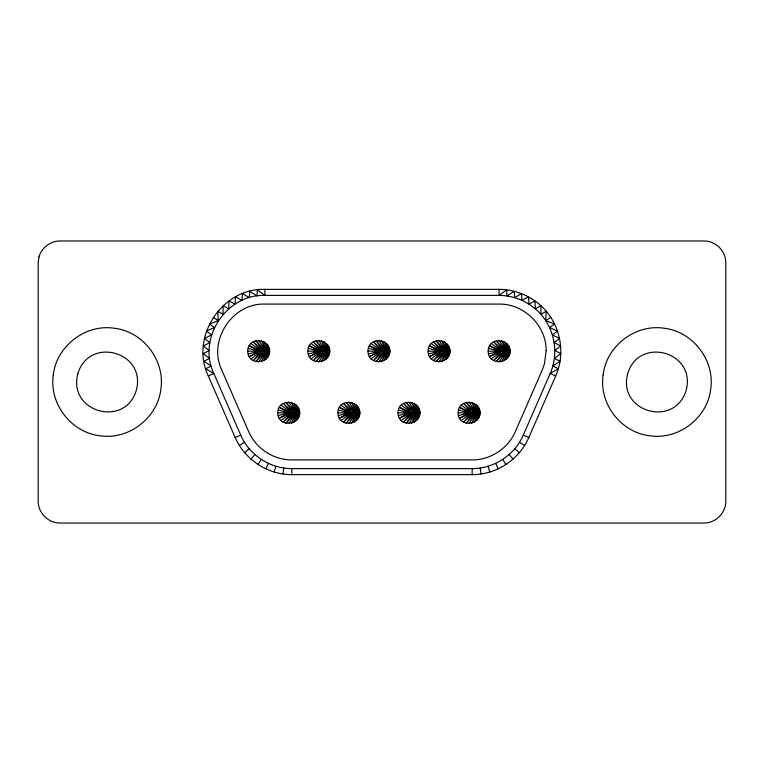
<?xml version="1.0" encoding="UTF-8"?>
<svg xmlns="http://www.w3.org/2000/svg" width="764" height="764" viewBox="0 0 764 764"><rect width="100%" height="100%" fill="white"/><g stroke="black" fill="none" stroke-linecap="round" stroke-linejoin="round"><path stroke-width="1.15" d="M555.714 375.926L550.185 373.51L558.341 368.735L552.821 366.071L560.05 361.276L554.387 358.335L560.833 353.656L554.836 350.456L560.661 346.006L554.177 342.587L559.554 338.433L552.41 334.899L557.51 331.051L549.574 327.536L554.568 323.984L545.735 320.641L546.203 311.196C534.59 297.54 516.98 289.384 499.054 289.365L264.946 289.365C222.104 287.722 189.634 337.325 208.285 375.926L235.188 437.552C244.709 459.642 267.782 474.75 291.848 474.635L472.152 474.635C496.218 474.75 519.291 459.642 528.812 437.552L555.714 375.926C565.083 354.792 561.254 328.749 546.203 311.196L540.95 314.357C530.445 302.496 514.907 295.458 499.054 295.401L264.946 295.401C226.287 293.968 197.036 338.662 213.815 373.51L240.727 435.136C249.312 455.067 270.131 468.704 291.848 468.599L472.152 468.599C493.869 468.704 514.688 455.067 523.273 435.136L550.185 373.51C558.751 354.114 555.027 330.22 540.95 314.357L540.902 305.676L535.335 308.809L534.953 300.854L528.994 304.12L528.459 296.804L522.051 300.367L521.516 293.586L514.649 297.626L514.22 291.256L506.933 295.964L506.704 289.842L499.054 295.401L499.054 289.365M269.129 353.999C273.474 338.719 247.479 335.386 247.803 351.192C247.431 367.035 273.588 363.588 269.129 348.384M299.182 415.616C303.528 400.346 277.523 397.013 277.848 412.808C277.485 428.652 303.633 425.214 299.182 410.001M329.227 353.999C333.572 338.719 307.577 335.386 307.902 351.192C307.529 367.035 333.687 363.588 329.227 348.384M359.281 415.616C363.626 400.346 337.631 397.013 337.955 412.808C337.583 428.652 363.74 425.214 359.281 410.001M389.334 353.999C393.68 338.719 367.685 335.386 368.009 351.192C367.637 367.035 393.794 363.588 389.334 348.384M419.388 415.616C423.733 400.346 397.729 397.013 398.054 412.808C397.691 428.652 423.839 425.214 419.388 410.001M449.433 353.999C453.778 338.719 427.783 335.386 428.107 351.192C427.735 367.035 453.892 363.588 449.433 348.384M479.486 415.616C483.832 400.346 457.837 397.013 458.161 412.808C457.789 428.652 483.946 425.214 479.486 410.001M509.54 353.999C513.885 338.719 487.89 335.386 488.206 351.192C487.843 367.035 514 363.588 509.54 348.384M282.919 473.986L283.788 468.007M274.18 472.056L275.909 466.269M264.077 360.589L267.429 351.192L266.321 343.513L268.67 351.192L268.04 356.616L269.291 351.192L268.04 345.767L268.67 351.192L266.321 358.86L267.429 351.192L264.077 341.794M294.121 422.206L297.473 412.808L296.375 405.14L298.724 412.808L298.094 418.233L299.345 412.808L298.094 407.384L298.724 412.808L296.375 420.486L297.473 412.808L294.121 403.411M324.175 360.589L327.527 351.192L326.419 343.513L328.778 351.192L328.148 356.616L329.389 351.192L328.148 345.767L328.778 351.192L326.419 358.86L327.527 351.192L324.175 341.794M354.229 422.206L357.581 412.808L356.473 405.14L358.822 412.808L358.201 418.233L359.443 412.808L358.201 407.384L358.822 412.808L356.473 420.486L357.581 412.808L354.229 403.411M384.282 360.589L387.634 351.192L386.527 343.513L388.876 351.192L388.246 356.616L389.497 351.192L388.246 345.767L388.876 351.192L386.527 358.86L387.634 351.192L384.282 341.794M414.327 422.206L417.679 412.808L416.581 405.14L418.93 412.808L418.3 418.233L419.541 412.808L418.3 407.384L418.93 412.808L416.581 420.486L417.679 412.808L414.327 403.411M444.381 360.589L447.733 351.192L446.625 343.513L448.984 351.192L448.353 356.616L449.595 351.192L448.353 345.767L448.984 351.192L446.625 358.86L447.733 351.192L444.381 341.794M474.434 422.206L477.786 412.808L476.679 405.14L479.028 412.808L478.407 418.233L479.649 412.808L478.407 407.384L479.028 412.808L476.679 420.486L477.786 412.808L474.434 403.411M504.479 360.589L507.84 351.192L506.733 343.513L509.082 351.192L508.452 356.616L509.703 351.192L508.452 345.767L509.082 351.192L506.733 358.86L507.84 351.192L504.479 341.794M265.815 468.886L268.355 463.404M258.652 362.041L265.691 351.192L261.46 340.706L267.429 351.192L261.46 361.668L265.691 351.192L258.652 340.343M318.75 362.041L325.798 351.192L321.558 340.706L327.527 351.192L321.558 361.668L325.798 351.192L318.75 340.343M288.697 423.657L295.744 412.808L291.504 402.332L297.473 412.808L291.504 423.294L295.744 412.808L288.697 401.959M378.858 362.041L385.896 351.192L381.666 340.706L387.634 351.192L381.666 361.668L385.896 351.192L378.858 340.343M348.804 423.657L355.852 412.808L351.612 402.332L357.581 412.808L351.612 423.294L355.852 412.808L348.804 401.959M438.956 362.041L446.004 351.192L441.764 340.706L447.733 351.192L441.764 361.668L446.004 351.192L438.956 340.343M408.902 423.657L415.95 412.808L411.71 402.332L417.679 412.808L411.71 423.294L415.95 412.808L408.902 401.959M499.054 362.041L506.102 351.192L501.872 340.706L507.84 351.192L501.872 361.668L506.102 351.192L499.054 340.343M469.01 423.657L476.058 412.808L471.818 402.332L477.786 412.808L471.818 423.294L476.058 412.808L469.01 401.959M257.993 464.541L261.298 459.489M250.878 459.107L254.88 454.59M244.623 452.708L249.236 448.812M250.974 358.86L261.183 351.192L253.228 341.794L263.57 351.192L255.844 361.668L265.691 351.192L255.844 340.706L263.57 351.192L253.228 360.589L261.183 351.192L250.974 343.513M311.082 358.86L321.281 351.192L313.326 341.794L323.678 351.192L315.943 361.668L325.798 351.192L315.943 340.706L323.678 351.192L313.326 360.589L321.281 351.192L311.082 343.513M281.028 420.486L291.237 412.808L283.272 403.411L293.624 412.808L285.889 423.294L295.744 412.808L285.889 402.332L293.624 412.808L283.272 422.206L291.237 412.808L281.028 405.14M371.18 358.86L381.389 351.192L373.434 341.794L383.776 351.192L376.05 361.668L385.896 351.192L376.05 340.706L383.776 351.192L373.434 360.589L381.389 351.192L371.18 343.513M341.136 420.486L351.335 412.808L343.38 403.411L353.732 412.808L345.996 423.294L355.852 412.808L345.996 402.332L353.732 412.808L343.38 422.206L351.335 412.808L341.136 405.14M431.288 358.86L441.487 351.192L433.532 341.794L443.884 351.192L436.148 361.668L446.004 351.192L436.148 340.706L443.884 351.192L433.532 360.589L441.487 351.192L431.288 343.513M401.234 420.486L411.433 412.808L403.478 403.411L413.83 412.808L406.095 423.294L415.95 412.808L406.095 402.332L413.83 412.808L403.478 422.206L411.433 412.808L401.234 405.14M491.386 358.86L501.595 351.192L493.63 341.794L503.982 351.192L496.247 361.668L506.102 351.192L496.247 340.706L503.982 351.192L493.63 360.589L501.595 351.192L491.386 343.513M461.332 420.486L471.541 412.808L463.586 403.411L473.928 412.808L466.202 423.294L476.058 412.808L466.202 402.332L473.928 412.808L463.586 422.206L471.541 412.808L461.332 405.14M545.735 320.641L550.787 317.337M239.352 445.469L244.48 442.28M208.285 375.926L213.815 373.51L205.659 368.735L211.179 366.071L203.95 361.276L209.613 358.335L203.167 353.656L209.164 350.456L203.339 346.006L209.823 342.587L204.446 338.433L211.59 334.899L206.49 331.051L214.426 327.536L209.431 323.984L218.265 320.641L217.797 311.196L223.05 314.357L223.098 305.676L228.665 308.809L229.047 300.854L235.006 304.12L235.541 296.804L241.949 300.367L242.484 293.586L249.351 297.626L249.78 291.256L257.067 295.964L257.296 289.842L264.946 295.401L264.946 289.365M235.188 437.552L240.727 435.136M248.166 353.999L258.652 351.192L249.255 345.767L261.183 351.192L249.255 356.616L258.652 351.192L248.166 348.384M308.274 353.999L318.75 351.192L309.353 345.767L321.281 351.192L309.353 356.616L318.75 351.192L308.274 348.384M368.372 353.999L378.858 351.192L369.461 345.767L381.389 351.192L369.461 356.616L378.858 351.192L368.372 348.384M428.48 353.999L438.956 351.192L429.559 345.767L441.487 351.192L429.559 356.616L438.956 351.192L428.48 348.384M488.578 353.999L499.054 351.192L489.667 345.767L501.595 351.192L489.667 356.616L499.054 351.192L488.578 348.384M278.22 415.616L288.697 412.808L279.309 407.384L291.237 412.808L279.309 418.233L288.697 412.808L278.22 410.001M338.328 415.616L348.804 412.808L339.407 407.384L351.335 412.808L339.407 418.233L348.804 412.808L338.328 410.001M398.426 415.616L408.902 412.808L399.505 407.384L411.433 412.808L399.505 418.233L408.902 412.808L398.426 410.001M458.524 415.616L469.01 412.808L459.613 407.384L471.541 412.808L459.613 418.233L469.01 412.808L458.524 410.001M247.803 351.192L269.501 351.192M307.902 351.192L329.599 351.192M368.009 351.192L389.707 351.192M428.107 351.192L449.805 351.192M488.206 351.192L509.903 351.192M277.848 412.808L299.545 412.808M337.955 412.808L359.653 412.808M398.054 412.808L419.751 412.808M458.161 412.808L479.859 412.808M523.273 435.136L528.812 437.552M519.52 442.28L524.648 445.469M213.213 317.337L218.265 320.641M514.764 448.812L519.377 452.708M509.12 454.59L513.121 459.107M502.702 459.489L506.007 464.541M495.645 463.404L498.185 468.886M488.091 466.269L489.819 472.056M480.212 468.007L481.081 473.986M472.152 468.599L472.152 474.635M291.848 468.599L291.848 474.635M546.164 350.571L544.455 363.759L542.23 370.034L515.328 431.66C508.07 448.497 490.488 460.004 472.152 459.918L291.848 459.918C273.512 460.004 255.93 448.497 248.672 431.66L221.77 370.034C207.598 340.61 232.304 302.869 264.946 304.082L499.054 304.082C524.009 303.594 546.327 325.617 546.164 350.571M53.308 374.923C48.925 403.583 71.186 432.596 100.008 435.776C128.677 440.169 157.69 417.908 160.87 389.077C165.263 360.417 142.992 331.404 114.17 328.224C85.501 323.831 56.488 346.092 53.308 374.923M603.13 374.923C598.737 403.583 621.008 432.596 649.83 435.776C678.499 440.169 707.512 417.908 710.692 389.077C715.075 360.417 692.814 331.404 663.992 328.224C635.323 323.831 606.31 346.092 603.13 374.923M38.935 257.048L38.2 262.663L38.2 501.337C38.124 512.95 48.285 523.111 59.898 523.034L704.102 523.034C715.715 523.111 725.876 512.95 725.8 501.337L725.8 262.663C725.876 251.05 715.715 240.889 704.102 240.966L59.898 240.966C50.309 241.023 41.476 247.794 38.935 257.048M77.747 374.14C67.929 412.579 125.716 428.06 136.431 389.86C146.249 351.421 88.471 335.94 77.747 374.14M627.569 374.14C617.751 412.579 675.529 428.06 686.253 389.86C696.071 351.421 638.284 335.94 627.569 374.14"/></g></svg>
